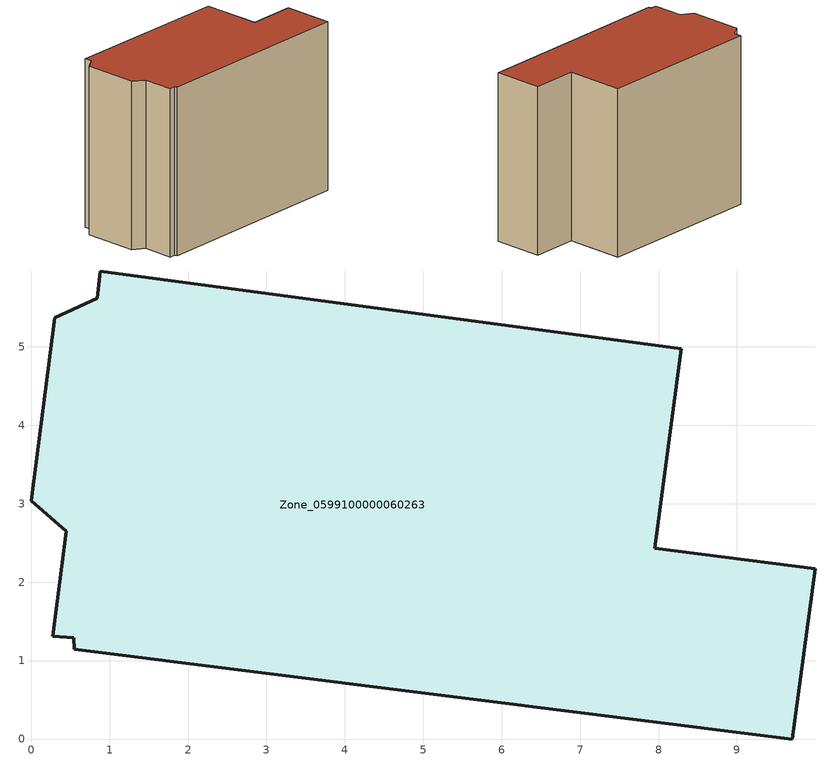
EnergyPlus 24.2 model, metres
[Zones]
Zone_0599100000060263
 floor ground (C_G): 7.95,2.43 10,2.17 9.71,0 0.55,1.14 0.54,1.29 0.28,1.31 0.45,2.65 0,3.04 0.3,5.37 0.84,5.62 0.88,5.97 8.29,4.98 z2.65
 wall outside (C_F): 0.84,5.62 0.3,5.37 0,3.04 0.45,2.65 0.28,1.31 0.54,1.29 0.55,1.14 9.71,0 10,2.17 7.95,2.43 8.29,4.98 0.88,5.97 0.84,5.62 z2.65:10.12
 roof outside (C_R): 0.28,1.31 0.54,1.29 0.55,1.14 9.71,0 10,2.17 7.95,2.43 8.29,4.98 0.88,5.97 0.84,5.62 0.3,5.37 0,3.04 0.45,2.65 z10.12
[BUILDING]
Pand.0599100000060263: North Axis=0; Terrain=City; Loads Convergence Tolerance Value=0.04; Temperature Convergence Tolerance Value=0.4; Solar Distribution=FullExterior; Maximum Number of Warmup Days=25; Minimum Number of Warmup Days=1
[Site:Location]
Rotterdam.The.Hague.AP_ZH_NLD Design_Conditions: Latitude=51.96; Longitude=4.45; Time Zone=1; Elevation=-4.5
[SITE:GROUNDTEMPERATURE:BUILDINGSURFACE]
18, 18, 18, 18, 18, 18, 18, 18, 18, 18, 18, 18
[MATERIAL] Thermal Absorptance=0.9; Solar Absorptance=0.7; Visible Absorptance=0.7
Name | Roughness | Thickness | Conductivity | Density | Specific Heat
G.TI.1946 | MediumSmooth | 0.15 | 1 | 540 | 1210
F.TI.1946 | Rough | 0.3 | 0.857143 | 1920 | 840
R.TI.1946 | MediumRough | 0.2 | 0.1 | 1500 | 1000
[CONSTRUCTION]
C_G: G.TI.1946
C_F: F.TI.1946
C_R: R.TI.1946
[ZONE]
Zone_0599100000060263: Type=1; Multiplier=1; Ceiling Height=Autocalculate; Volume=Autocalculate; Floor Area=autocalculate; Part of Total Floor Area=Yes
[ZONEINFILTRATION:DESIGNFLOWRATE]
Infil_Zone_0599100000060263: Zone or ZoneList or Space or SpaceList=Zone_0599100000060263; Schedule=AlwaysOn; Design Flow Rate Calculation Method=Flow/Area; Flow Rate per Floor Area=0.003; Constant Term Coefficient=1; Temperature Term Coefficient=0; Velocity Term Coefficient=0; Velocity Squared Term Coefficient=0
[HVACTEMPLATE:ZONE:IDEALLOADSAIRSYSTEM]
Zone_0599100000060263: Maximum Heating Supply Air Temperature=50; Minimum Cooling Supply Air Temperature=13; Maximum Heating Supply Air Humidity Ratio=0.0156; Minimum Cooling Supply Air Humidity Ratio=0.0077; Heating Limit=NoLimit; Cooling Limit=NoLimit; Dehumidification Control Type=ConstantSensibleHeatRatio; Cooling Sensible Heat Ratio=0.7; Dehumidification Setpoint=60; Humidification Control Type=None; Humidification Setpoint=30; Outdoor Air Method=None; Outdoor Air Flow Rate per Person=0.00944; Outdoor Air Flow Rate per Zone Floor Area=0; Outdoor Air Flow Rate per Zone=0; Demand Controlled Ventilation Type=None; Outdoor Air Economizer Type=NoEconomizer; Heat Recovery Type=None; Sensible Heat Recovery Effectiveness=0.7; Latent Heat Recovery Effectiveness=0.65
[ZONECONTROL:THERMOSTAT]
ThermostatControl_Zone_0599100000060263: Zone or ZoneList=Zone_0599100000060263; Control Type Schedule=DualSetpointControlType; Control 1=Thermostat_Zone_0599100000060263; Temperature Difference Between Cutout And Setpoint=0
[THERMOSTATSETPOINT:DUALSETPOINT]
Thermostat_Zone_0599100000060263: Heating Setpoint Temperature Schedule=HeatingSetpoint_Zone_0599100000060263; Cooling Setpoint Temperature Schedule=CoolingSetpoint_Zone_0599100000060263
[SCHEDULE:COMPACT]
HeatingSetpoint_Zone_0599100000060263: Through: 12/31, For: AllDays, Until: 24:00, 21
CoolingSetpoint_Zone_0599100000060263: Through: 12/31, For: AllDays, Until: 24:00, 24
DualSetpointControlType: Through: 12/31, For: AllDays, Until: 24:00, 4
AlwaysOn: Through: 12/31, For: AllDays, Until: 24:00, 1
